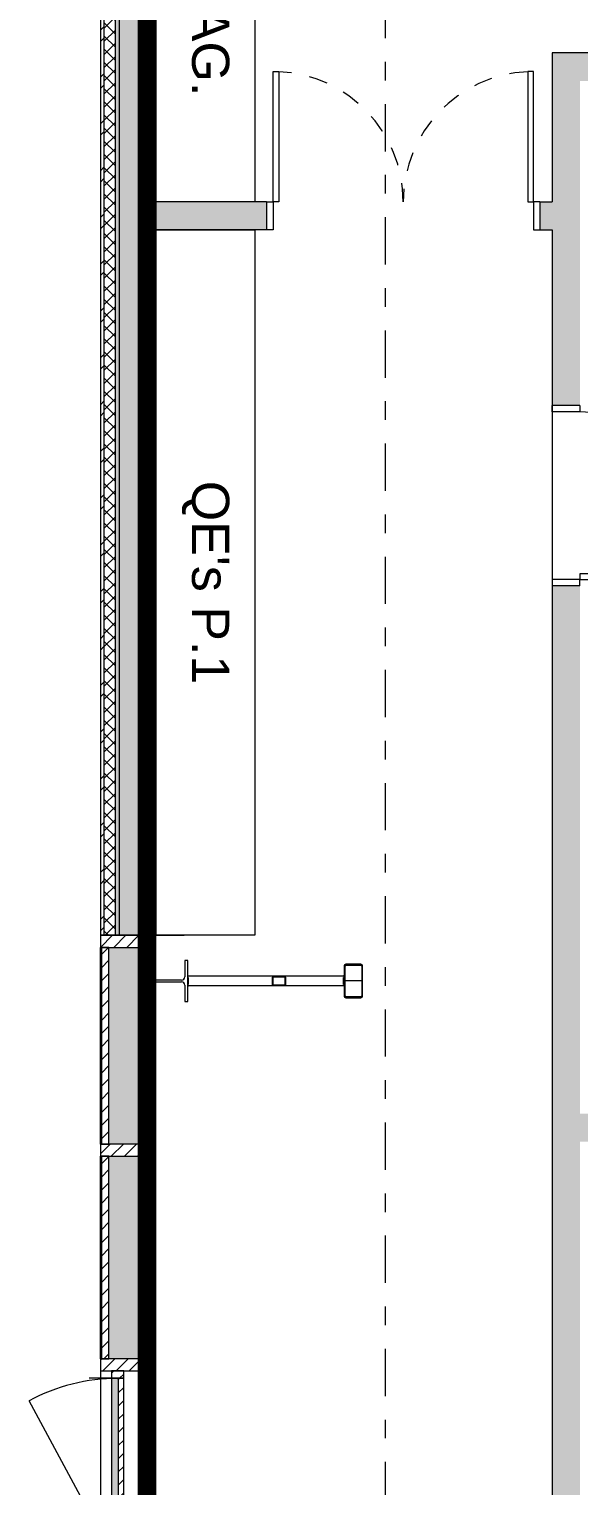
# Model space of a CAD drawing. Header units: metres. Extents: x 83 to 133, y -243 to -94.
# Drawn here: x 85.32 to 88.28, y -110.2 to -102.37 of the extents above; entities that cross this region are included whole.
import ezdxf

# ---------------------------------------------------------------- set-up
doc = ezdxf.new("R2010")
doc.units = ezdxf.units.M
for name, pattern in [('DASHDOT', [25.4, 12.7, -6.35, 0, -6.35]), ('HIDDEN', [2.325005, 1.550003, -0.775002]), ('HIDDEN2', [4.7625, 3.175, -1.5875])]:
    doc.linetypes.add(name, pattern=pattern)
doc.layers.get('0').update_dxf_attribs({"lineweight": 5})
for name, color, linetype, lineweight in [('ARQ_Carpintarias', 6, 'Continuous', 5), ('ARQ_Legendas Auto', 41, 'Continuous', 5), ('ARQ_Pladur', 1, 'Continuous', 5), ('ARQ_Tramas Pladur', 253, 'Continuous', 5), ('ARQ_Vista', 8, 'Continuous', 5), ('BASE', 7, 'Continuous', 5), ('FOLHA', 15, 'Continuous', 5), ('MP_GENERICO', 7, 'Continuous', 5), ('PLADUR', 1, 'Continuous', 5), ('VISTA', 8, 'Continuous', 5)]:
    doc.layers.add(name, color=color, linetype=linetype, lineweight=lineweight)
doc.styles.get("Standard").update_dxf_attribs({"font": 'arial.ttf'})
pattern_1 = [(135, (-110.127, -85.828), (-0.035355339, -0.035355339), [])]

# ---------------------------------------------------------------- blocks, each defined once
blk = doc.blocks.new('Family - Hospital da Trofa - Fachada v3-1200319-200-HOSPITAL - PLANTA PISO 1')
at = {"layer": 'MP_GENERICO'}
blk.add_line((0.1892, 0.11), (0.185, 0.1142), dxfattribs=at)
blk = doc.blocks.new('Family - Weld-1200320-200-HOSPITAL - PLANTA PISO 1')
blk.add_blockref('Family - Hospital da Trofa - Fachada v3-1200319-200-HOSPITAL - PLANTA PISO 1', (0, 0))
blk = doc.blocks.new('Family - ST_MetTrelica-1200352-200-HOSPITAL - PLANTA PISO 1')
at = {"layer": 'MP_GENERICO'}
for p, q in [((0.135, 0.5726), (0.135, 0.11)), ((0.185, 0.11), (0.185, 0.5726))]:
    blk.add_line(p, q, dxfattribs=at)
blk = doc.blocks.new('Family - Hospital da Trofa - Fachada v3-1200353-200-HOSPITAL - PLANTA PISO 1')
at = {"layer": 'MP_GENERICO'}
for p, q in [((0.019, 0), (0.019, -0.0024)), ((-0.019, 0), (-0.019, -0.0024)), ((-0.019, -0.0024), (0.019, -0.0024))]:
    blk.add_line(p, q, dxfattribs=at)
blk = doc.blocks.new('Family - Weld-1200378-200-HOSPITAL - PLANTA PISO 1')
blk.add_blockref('Family - Hospital da Trofa - Fachada v3-1200353-200-HOSPITAL - PLANTA PISO 1', (0, 0))
blk = doc.blocks.new('Family - ST_MetTrelica-1200390-200-HOSPITAL - PLANTA PISO 1')
at = {"layer": 'MP_GENERICO'}
for p, q in [((-0.094, 0.11), (-0.11, 0.11)), ((-0.11, 0.11), (-0.11, -0.11)), ((-0.094, 0.02275), (-0.094, 0.11)), ((0.11, 0.11), (0.094, 0.11)), ((0.094, 0.11), (0.094, 0.02275)), ((0.11, -0.11), (0.11, 0.11)), ((0.076, 0.00475), (-0.076, 0.00475)), ((-0.094, -0.11), (-0.094, -0.02275)), ((-0.076, -0.00475), (0.076, -0.00475)), ((0.094, -0.02275), (0.094, -0.11)), ((-0.11, -0.11), (-0.094, -0.11)), ((0.094, -0.11), (0.11, -0.11))]:
    blk.add_line(p, q, dxfattribs=at)
for centre, start, end in [((-0.076, 0.02275), 180, 270), ((0.076, 0.02275), 270, 0), ((-0.076, -0.02275), 90, 180), ((0.076, -0.02275), 0, 90)]:
    blk.add_arc(centre, 0.018, start, end, dxfattribs=at)
blk = doc.blocks.new('Family - ST_MetTrelica-1200391-200-HOSPITAL - PLANTA PISO 1')
at = {"layer": 'MP_GENERICO'}
for p, q in [((0.135, 0.95), (0.135, 0.6278)), ((0.185, 0.6278), (0.185, 0.95)), ((0.135, 0.6278), (0.135, 0.5726)), ((0.138, 0.5726), (0.138, 0.6278)), ((0.179, 0.6365), (0.141, 0.6365)), ((0.141, 0.6322), (0.179, 0.6322)), ((0.182, 0.6278), (0.182, 0.5726)), ((0.185, 0.5726), (0.185, 0.6278)), ((0.179, 0.5683), (0.141, 0.5683)), ((0.141, 0.5639), (0.179, 0.5639))]:
    blk.add_line(p, q, dxfattribs=at)
at = {"layer": 'MP_GENERICO', "flags": 128}
for points in [[(0.141, 0.6365), (0.1398, 0.6363), (0.1387, 0.6358), (0.1377, 0.635), (0.1368, 0.634), (0.136, 0.6326), (0.1355, 0.6311), (0.1351, 0.6295), (0.135, 0.6278)], [(0.138, 0.6278), (0.1381, 0.6286), (0.1382, 0.6295), (0.1385, 0.6302), (0.1389, 0.6309), (0.1393, 0.6314), (0.1399, 0.6318), (0.1404, 0.6321), (0.141, 0.6322)], [(0.185, 0.6278), (0.1849, 0.6295), (0.1845, 0.6311), (0.184, 0.6326), (0.1832, 0.634), (0.1823, 0.635), (0.1813, 0.6358), (0.1802, 0.6363), (0.179, 0.6365)], [(0.179, 0.6322), (0.1796, 0.6321), (0.1801, 0.6318), (0.1807, 0.6314), (0.1811, 0.6309), (0.1815, 0.6302), (0.1818, 0.6295), (0.1819, 0.6286), (0.182, 0.6278)], [(0.135, 0.5726), (0.1351, 0.5709), (0.1355, 0.5693), (0.136, 0.5678), (0.1368, 0.5665), (0.1377, 0.5654), (0.1387, 0.5646), (0.1398, 0.5641), (0.141, 0.5639)], [(0.141, 0.5683), (0.1404, 0.5683), (0.1399, 0.5686), (0.1393, 0.569), (0.1389, 0.5695), (0.1385, 0.5702), (0.1382, 0.5709), (0.1381, 0.5718), (0.138, 0.5726)], [(0.182, 0.5726), (0.1819, 0.5718), (0.1818, 0.5709), (0.1815, 0.5702), (0.1811, 0.5695), (0.1807, 0.569), (0.1801, 0.5686), (0.1796, 0.5683), (0.179, 0.5683)], [(0.179, 0.5639), (0.1802, 0.5641), (0.1813, 0.5646), (0.1823, 0.5654), (0.1832, 0.5665), (0.184, 0.5678), (0.1845, 0.5693), (0.1849, 0.5709), (0.185, 0.5726)]]:
    blk.add_lwpolyline(points, dxfattribs=at)
blk = doc.blocks.new('Family - Hospital da Trofa - Fachada v3-1200396-200-HOSPITAL - PLANTA PISO 1')
at = {"layer": 'MP_GENERICO'}
blk.add_line((0.1308, 0.95), (0.135, 0.9458), dxfattribs=at)
blk = doc.blocks.new('Family - Weld-1200397-200-HOSPITAL - PLANTA PISO 1')
blk.add_blockref('Family - Hospital da Trofa - Fachada v3-1200396-200-HOSPITAL - PLANTA PISO 1', (0, 0))
blk = doc.blocks.new('Family - ST_MetTrelica-1200452-200-HOSPITAL - PLANTA PISO 1')
at = {"layer": 'MP_GENERICO'}
for p, q in [((0.07, 1.04), (0.07, 0.96)), ((0.075, 0.96), (0.075, 1.04)), ((0.24, 1.05), (0.08, 1.05)), ((0.08, 1.045), (0.24, 1.045)), ((0.245, 1.04), (0.245, 0.96)), ((0.25, 0.96), (0.25, 1.04)), ((0.24, 0.955), (0.08, 0.955)), ((0.08, 0.95), (0.24, 0.95))]:
    blk.add_line(p, q, dxfattribs=at)
for centre, radius, start, end in [((0.08, 1.04), 0.01, 90, 180), ((0.08, 1.04), 0.005, 90, 180), ((0.24, 1.04), 0.01, 0, 90), ((0.24, 1.04), 0.005, 0, 90), ((0.08, 0.96), 0.01, 180, 270), ((0.08, 0.96), 0.005, 180, 270), ((0.24, 0.96), 0.005, 270, 0), ((0.24, 0.96), 0.01, 270, 360)]:
    blk.add_arc(centre, radius, start, end, dxfattribs=at)
blk = doc.blocks.new('Family - Hospital da Trofa - Fachada v3-1200453-200-HOSPITAL - PLANTA PISO 1')
at = {"layer": 'MP_GENERICO'}
for p, q in [((0.019, 0), (0.019, -0.0024)), ((-0.019, 0), (-0.019, -0.0024)), ((-0.019, -0.0024), (0.019, -0.0024))]:
    blk.add_line(p, q, dxfattribs=at)
blk = doc.blocks.new('Family - Weld-1200454-200-HOSPITAL - PLANTA PISO 1')
blk.add_blockref('Family - Hospital da Trofa - Fachada v3-1200453-200-HOSPITAL - PLANTA PISO 1', (0, 0))
blk = doc.blocks.new('Family - ST_MetTrelica-1200488-200-HOSPITAL - PLANTA PISO 1')
for name in ['Family - ST_MetTrelica-1200452-200-HOSPITAL - PLANTA PISO 1', 'Family - Weld-1200397-200-HOSPITAL - PLANTA PISO 1', 'Family - ST_MetTrelica-1200391-200-HOSPITAL - PLANTA PISO 1', 'Family - ST_MetTrelica-1200352-200-HOSPITAL - PLANTA PISO 1', 'Family - Weld-1200320-200-HOSPITAL - PLANTA PISO 1']:
    blk.add_blockref(name, (0, 0))
at = {"extrusion": (0, 0, -1)}
blk.add_blockref('Family - Weld-1200378-200-HOSPITAL - PLANTA PISO 1', (-0.16, 0.95), dxfattribs=at)
at = {"rotation": 270}
blk.add_blockref('Family - ST_MetTrelica-1200390-200-HOSPITAL - PLANTA PISO 1', (0.16, 0), dxfattribs=at)
at = {"extrusion": (0, 0, -1), "rotation": 180}
blk.add_blockref('Family - Weld-1200454-200-HOSPITAL - PLANTA PISO 1', (-0.16, 0.11), dxfattribs=at)
blk = doc.blocks.new('Family - Hospital da Trofa - Fachada v3-1200560-200-HOSPITAL - PLANTA PISO 1')
at = {"layer": 'MP_GENERICO'}
blk.add_line((86.1731, -107.5167), (86.1774, -107.5124), dxfattribs=at)
blk = doc.blocks.new('Family - Weld-1200561-200-HOSPITAL - PLANTA PISO 1')
blk.add_blockref('Family - Hospital da Trofa - Fachada v3-1200560-200-HOSPITAL - PLANTA PISO 1', (0, 0))
blk = doc.blocks.new('Direct Shape - ST_MetTrelica-1200617-200-HOSPITAL - PLANTA PISO 1')
at = {"layer": 'MP_GENERICO'}
for p, q in [((86.6358, -107.4624), (86.1731, -107.4624)), ((86.1731, -107.5124), (86.6358, -107.5124))]:
    blk.add_line(p, q, dxfattribs=at)
blk = doc.blocks.new('Family - Hospital da Trofa - Fachada v3-1200619-200-HOSPITAL - PLANTA PISO 1')
at = {"layer": 'MP_GENERICO'}
for p, q in [((0.019, 0), (0.019, -0.0024)), ((-0.019, 0), (-0.019, -0.0024)), ((-0.019, -0.0024), (0.019, -0.0024))]:
    blk.add_line(p, q, dxfattribs=at)
blk = doc.blocks.new('Family - Weld-1200664-200-HOSPITAL - PLANTA PISO 1')
blk.add_blockref('Family - Hospital da Trofa - Fachada v3-1200619-200-HOSPITAL - PLANTA PISO 1', (0, 0))
blk = doc.blocks.new('Direct Shape - ST_MetTrelica-1200688-200-HOSPITAL - PLANTA PISO 1')
at = {"layer": 'MP_GENERICO'}
for p, q in [((-0.094, 0.11), (-0.11, 0.11)), ((-0.11, 0.11), (-0.11, -0.11)), ((-0.094, 0.02275), (-0.094, 0.11)), ((0.11, 0.11), (0.094, 0.11)), ((0.094, 0.11), (0.094, 0.02275)), ((0.11, -0.11), (0.11, 0.11)), ((0.076, 0.00475), (-0.076, 0.00475)), ((-0.094, -0.11), (-0.094, -0.02275)), ((-0.076, -0.00475), (0.076, -0.00475)), ((0.094, -0.02275), (0.094, -0.11)), ((-0.11, -0.11), (-0.094, -0.11)), ((0.094, -0.11), (0.11, -0.11))]:
    blk.add_line(p, q, dxfattribs=at)
for centre, start, end in [((-0.076, 0.02275), 180, 270), ((0.076, 0.02275), 270, 0), ((-0.076, -0.02275), 90, 180), ((0.076, -0.02275), 0, 90)]:
    blk.add_arc(centre, 0.018, start, end, dxfattribs=at)
blk = doc.blocks.new('Direct Shape - ST_MetTrelica-1200690-200-HOSPITAL - PLANTA PISO 1')
at = {"layer": 'MP_GENERICO'}
for p, q in [((86.6909, -107.4624), (86.6358, -107.4624)), ((86.6358, -107.4654), (86.6909, -107.4654)), ((87.0131, -107.4624), (86.6909, -107.4624)), ((86.627, -107.4684), (86.627, -107.5064)), ((86.6314, -107.5064), (86.6314, -107.4684)), ((86.6909, -107.5094), (86.6358, -107.5094)), ((86.6358, -107.5124), (86.6909, -107.5124)), ((86.6909, -107.5124), (87.0131, -107.5124)), ((86.6953, -107.4684), (86.6953, -107.5064)), ((86.6997, -107.5064), (86.6997, -107.4684))]:
    blk.add_line(p, q, dxfattribs=at)
at = {"layer": 'MP_GENERICO', "flags": 128}
for points in [[(86.6358, -107.4624), (86.6341, -107.4626), (86.6324, -107.4629), (86.6309, -107.4635), (86.6296, -107.4642), (86.6285, -107.4651), (86.6277, -107.4661), (86.6272, -107.4673), (86.627, -107.4684)], [(86.6314, -107.4684), (86.6315, -107.4679), (86.6317, -107.4673), (86.6321, -107.4668), (86.6327, -107.4663), (86.6333, -107.4659), (86.6341, -107.4657), (86.6349, -107.4655), (86.6358, -107.4654)], [(86.6997, -107.4684), (86.6995, -107.4673), (86.699, -107.4661), (86.6982, -107.4651), (86.6971, -107.4642), (86.6958, -107.4635), (86.6943, -107.4629), (86.6926, -107.4626), (86.6909, -107.4624)], [(86.6909, -107.4654), (86.6918, -107.4655), (86.6926, -107.4657), (86.6934, -107.4659), (86.694, -107.4663), (86.6946, -107.4668), (86.695, -107.4673), (86.6952, -107.4679), (86.6953, -107.4684)], [(86.627, -107.5064), (86.6272, -107.5076), (86.6277, -107.5087), (86.6285, -107.5098), (86.6296, -107.5107), (86.6309, -107.5114), (86.6324, -107.512), (86.6341, -107.5123), (86.6358, -107.5124)], [(86.6358, -107.5094), (86.6349, -107.5094), (86.6341, -107.5092), (86.6333, -107.5089), (86.6327, -107.5086), (86.6321, -107.5081), (86.6317, -107.5076), (86.6315, -107.507), (86.6314, -107.5064)], [(86.6953, -107.5064), (86.6952, -107.507), (86.695, -107.5076), (86.6946, -107.5081), (86.694, -107.5086), (86.6934, -107.5089), (86.6926, -107.5092), (86.6918, -107.5094), (86.6909, -107.5094)], [(86.6909, -107.5124), (86.6926, -107.5123), (86.6943, -107.512), (86.6958, -107.5114), (86.6971, -107.5107), (86.6982, -107.5098), (86.699, -107.5087), (86.6995, -107.5076), (86.6997, -107.5064)]]:
    blk.add_lwpolyline(points, dxfattribs=at)
blk = doc.blocks.new('Family - Hospital da Trofa - Fachada v3-1200699-200-HOSPITAL - PLANTA PISO 1')
at = {"layer": 'MP_GENERICO'}
blk.add_line((87.0131, -107.4582), (87.0089, -107.4624), dxfattribs=at)
blk = doc.blocks.new('Family - Weld-1200700-200-HOSPITAL - PLANTA PISO 1')
blk.add_blockref('Family - Hospital da Trofa - Fachada v3-1200699-200-HOSPITAL - PLANTA PISO 1', (0, 0))
blk = doc.blocks.new('Direct Shape - ST_MetTrelica-1200808-200-HOSPITAL - PLANTA PISO 1')
at = {"layer": 'MP_GENERICO'}
for p, q in [((87.0131, -107.4074), (87.0131, -107.5674)), ((87.0181, -107.5674), (87.0181, -107.4074)), ((87.1031, -107.3974), (87.0231, -107.3974)), ((87.0231, -107.4024), (87.1031, -107.4024)), ((87.1081, -107.4074), (87.1081, -107.5674)), ((87.1131, -107.5674), (87.1131, -107.4074)), ((87.1031, -107.5724), (87.0231, -107.5724)), ((87.0231, -107.5774), (87.1031, -107.5774))]:
    blk.add_line(p, q, dxfattribs=at)
for centre, radius, start, end in [((87.0231, -107.4074), 0.01, 90, 180), ((87.0231, -107.4074), 0.005, 90, 180), ((87.1031, -107.4074), 0.01, 0, 90), ((87.1031, -107.4074), 0.005, 0, 90), ((87.0231, -107.5674), 0.01, 180, 270), ((87.0231, -107.5674), 0.005, 180, 270), ((87.1031, -107.5674), 0.005, 270, 0), ((87.1031, -107.5674), 0.01, 270, 0)]:
    blk.add_arc(centre, radius, start, end, dxfattribs=at)
blk = doc.blocks.new('Family - Hospital da Trofa - Fachada v3-1200810-200-HOSPITAL - PLANTA PISO 1')
at = {"layer": 'MP_GENERICO'}
for p, q in [((0.019, 0), (0.019, -0.0024)), ((-0.019, 0), (-0.019, -0.0024)), ((-0.019, -0.0024), (0.019, -0.0024))]:
    blk.add_line(p, q, dxfattribs=at)
blk = doc.blocks.new('Family - Weld-1200811-200-HOSPITAL - PLANTA PISO 1')
blk.add_blockref('Family - Hospital da Trofa - Fachada v3-1200810-200-HOSPITAL - PLANTA PISO 1', (0, 0))
blk = doc.blocks.new('Hospital da Trofa - Fachada v3_ifc-1-200-HOSPITAL - PLANTA PISO 1')
at = {"layer": 'MP_GENERICO', "lineweight": 5}
for name, p, rotation in [('Family - ST_MetTrelica-1200488-200-HOSPITAL - PLANTA PISO 1', (86.0631, -107.3274), 269.9999999999984), ('Direct Shape - ST_MetTrelica-1200688-200-HOSPITAL - PLANTA PISO 1', (86.0631, -107.4874), 180)]:
    blk.add_blockref(name, p, dxfattribs=dict(at, rotation=rotation))
for name in ['Direct Shape - ST_MetTrelica-1200617-200-HOSPITAL - PLANTA PISO 1', 'Direct Shape - ST_MetTrelica-1200690-200-HOSPITAL - PLANTA PISO 1', 'Family - Weld-1200700-200-HOSPITAL - PLANTA PISO 1', 'Direct Shape - ST_MetTrelica-1200808-200-HOSPITAL - PLANTA PISO 1', 'Family - Weld-1200561-200-HOSPITAL - PLANTA PISO 1']:
    blk.add_blockref(name, (0, 0), dxfattribs=at)
at = {"layer": 'MP_GENERICO', "lineweight": 5, "extrusion": (0, 0, -1)}
for name, p, rotation in [('Family - Weld-1200811-200-HOSPITAL - PLANTA PISO 1', (-86.1731, -107.4874), 270.0000000000016), ('Family - Weld-1200664-200-HOSPITAL - PLANTA PISO 1', (-87.0131, -107.4874), 90.0000000000016)]:
    blk.add_blockref(name, p, dxfattribs=dict(at, rotation=rotation))
blk = doc.blocks.new('Painel do sistema - Envidraçado 40mm FOYER-2294047-200-HOSPITAL - PLANTA PISO 1')
at = {"layer": 'MP_GENERICO', "true_color": 0x808080}
h = blk.add_hatch(dxfattribs=at)
h.set_pattern_fill('FP_11', color=8, style=0, pattern_type=2)
h.set_pattern_definition([(135, (-107.835, -85.828), (-0.035355339, -0.035355339), [])])
h.paths.add_polyline_path([(0.5282, -0.08), (-0.5282, -0.08), (-0.5282, -0.12), (0.5282, -0.12)])
at = {"layer": 'MP_GENERICO'}
for p, q in [((0.5282, -0.08), (-0.5282, -0.08)), ((-0.5282, -0.08), (-0.5282, -0.12)), ((-0.5282, -0.12), (0.5282, -0.12)), ((0.5282, -0.12), (0.5282, -0.08))]:
    blk.add_line(p, q, dxfattribs=at)
blk = doc.blocks.new('Painel do sistema - Envidraçado 40mm FOYER-2294048-200-HOSPITAL - PLANTA PISO 1')
at = {"layer": 'MP_GENERICO', "true_color": 0x808080}
h = blk.add_hatch(dxfattribs=at)
h.set_pattern_fill('FP_12', color=8, style=0, pattern_type=2)
h.set_pattern_definition([(135, (-108.973, -85.828), (-0.035355339, -0.035355339), [])])
h.paths.add_polyline_path([(0.5445, -0.08), (-0.5445, -0.08), (-0.5445, -0.12), (0.5445, -0.12)])
at = {"layer": 'MP_GENERICO'}
for p, q in [((0.5445, -0.08), (-0.5445, -0.08)), ((-0.5445, -0.08), (-0.5445, -0.12)), ((-0.5445, -0.12), (0.5445, -0.12)), ((0.5445, -0.12), (0.5445, -0.08))]:
    blk.add_line(p, q, dxfattribs=at)
blk = doc.blocks.new('Oscilo-Batente - N15000-2275764-200-HOSPITAL - PLANTA PISO 1')
at = {"layer": 'MP_GENERICO'}
h = blk.add_hatch(dxfattribs=at)
h.set_pattern_fill('FP_13', color=256, style=0, pattern_type=2)
h.set_pattern_definition(pattern_1)
h.paths.add_polyline_path([(0.5445, 0), (0.5045, 0), (0.5045, -0.065), (0.5445, -0.065)])
h.paths.add_polyline_path([(-0.5045, 0), (-0.5445, 0), (-0.5445, -0.065), (-0.5045, -0.065)])
at = {"layer": 'MP_GENERICO', "true_color": 0x808080}
h = blk.add_hatch(dxfattribs=at)
h.set_pattern_fill('FP_13', color=8, style=0, pattern_type=2)
h.set_pattern_definition(pattern_1)
h.paths.add_polyline_path([(0.5045, 0), (-0.5045, 0), (-0.5045, -0.03), (0.5045, -0.03)])
at = {"layer": 'MP_GENERICO', "true_color": 0xa5a5a5}
blk.add_hatch(color=253, dxfattribs=at).paths.add_polyline_path([(0.5045, -0.03), (-0.5045, -0.03), (-0.5045, -0.065), (0.5045, -0.065)])
at = {"layer": 'MP_GENERICO'}
for p, q in [((-0.5045, 0), (-0.5445, 0)), ((-0.5445, 0), (-0.5445, -0.065)), ((0.5445, 0), (-0.5445, 0)), ((-0.5445, 0), (-0.5445, -0.065)), ((0.5045, 0), (-0.5045, 0)), ((-0.5045, 0), (-0.5045, -0.03)), ((-0.5045, -0.065), (-0.5045, 0)), ((0.5045, -0.03), (0.5045, 0)), ((0.5045, 0), (0.5045, -0.065)), ((0.5445, 0), (0.5045, 0)), ((0.5445, -0.065), (0.5445, 0)), ((0.5445, -0.065), (0.5445, 0)), ((-0.5445, -0.065), (-0.5045, -0.065)), ((-0.5445, -0.065), (0.5445, -0.065)), ((-0.5045, -0.03), (0.5045, -0.03)), ((-0.5045, -0.03), (-0.5045, -0.186)), ((-0.5045, -0.065), (0.5045, -0.065)), ((0.5045, -0.03), (-0.3836, -0.5088)), ((0.5045, -0.065), (0.5445, -0.065))]:
    blk.add_line(p, q, dxfattribs=at)
blk.add_arc((0.5045, -0.03), 1.009, 180, 208.33079, dxfattribs=at)
blk = doc.blocks.new('Rectangular Mullion - 250x65-2269608-200-HOSPITAL - PLANTA PISO 1')
at = {"layer": 'MP_GENERICO'}
h = blk.add_hatch(dxfattribs=at)
h.set_pattern_fill('FP_20', color=256, style=0, pattern_type=2)
h.set_pattern_definition([(225, (-108.396, 85.828), (0.035355339, -0.035355339), [])])
h.paths.add_polyline_path([(0.0325, 0.125), (0.0325, -0.125), (-0.0325, -0.125), (-0.0325, 0.125)])
for p, q in [((-0.0325, 0.125), (0.0325, 0.125)), ((-0.0325, -0.125), (-0.0325, 0.125)), ((0.0325, 0.125), (0.0325, -0.125)), ((0.0325, -0.125), (-0.0325, -0.125))]:
    blk.add_line(p, q, dxfattribs=at)
blk = doc.blocks.new('Rectangular Mullion - 250x65-V10-200-HOSPITAL - PLANTA PISO 1')
at = {"layer": 'MP_GENERICO'}
h = blk.add_hatch(dxfattribs=at)
h.set_pattern_fill('FP_21', color=256, style=0, pattern_type=2)
h.set_pattern_definition([(225, (-109.55, 85.828), (0.035355339, -0.035355339), [])])
h.paths.add_polyline_path([(0.0325, 0.125), (0.0325, -0.125), (-0.0325, -0.125), (-0.0325, 0.125)])
for p, q in [((-0.0325, 0.125), (0.0325, 0.125)), ((-0.0325, -0.125), (-0.0325, 0.125)), ((0.0325, 0.125), (0.0325, -0.125)), ((0.0325, -0.125), (-0.0325, -0.125))]:
    blk.add_line(p, q, dxfattribs=at)
blk = doc.blocks.new('Rectangular Mullion - 250x65-2269622-200-HOSPITAL - PLANTA PISO 1')
at = {"layer": 'MP_GENERICO'}
h = blk.add_hatch(dxfattribs=at)
h.set_pattern_fill('FP_74', color=256, style=0, pattern_type=2)
h.set_pattern_definition([(315, (107.242, 85.828), (0.035355339, 0.035355339), [])])
h.paths.add_polyline_path([(-0.065, -0.125), (0, -0.125), (0, 0.125), (-0.065, 0.125), (-0.065, -0.0973)])
for p, q in [((0, 0.125), (-0.065, 0.125)), ((-0.065, 0.125), (-0.065, -0.125)), ((0, -0.125), (0, 0.125)), ((-0.065, -0.125), (0, -0.125))]:
    blk.add_line(p, q, dxfattribs=at)
blk = doc.blocks.new('Rectangular Mullion - 250x65-2265902-200-HOSPITAL - PLANTA PISO 1')
at = {"layer": 'MP_GENERICO', "true_color": 0xa5a5a5}
h = blk.add_hatch(color=253, dxfattribs=at)
h.paths.add_polyline_path([(85.7081, -108.3634), (85.7081, -107.3069), (85.7031, -107.3069), (85.7031, -108.3634)])
h.paths.add_polyline_path([(85.7481, -108.3634), (85.9531, -108.3634), (85.9531, -107.3069), (85.7481, -107.3069), (85.7481, -107.3458)])
at = {"layer": 'MP_GENERICO'}
for p, q in [((85.7031, -108.3634), (85.7031, -107.3069)), ((85.9531, -107.3774), (85.9531, -107.3069)), ((85.9531, -108.3634), (85.9531, -107.5974))]:
    blk.add_line(p, q, dxfattribs=at)
blk = doc.blocks.new('Rectangular Mullion - 250x65-2265903-200-HOSPITAL - PLANTA PISO 1')
at = {"layer": 'MP_GENERICO', "true_color": 0xa5a5a5}
h = blk.add_hatch(color=253, dxfattribs=at)
h.paths.add_polyline_path([(85.9255, -109.5174), (85.9531, -109.5174), (85.9531, -108.4284), (85.7481, -108.4284), (85.7481, -109.5174)])
h.paths.add_polyline_path([(85.7081, -109.5174), (85.7081, -108.4284), (85.7031, -108.4284), (85.7031, -109.5174)])
at = {"layer": 'MP_GENERICO'}
for p, q in [((85.7031, -109.5174), (85.7031, -108.4284)), ((85.9531, -109.5174), (85.9531, -108.4284))]:
    blk.add_line(p, q, dxfattribs=at)
blk = doc.blocks.new('TS ST_BASE')
at = {"true_color": 0x646464}
h = blk.add_hatch(dxfattribs=at)
h.set_pattern_fill('FP_9', color=251, style=0, pattern_type=2)
h.set_pattern_definition([(45, (0, 0), (-0.12572359, 0.12572359), []), (45, (0, 0.1905), (-0.12572359, 0.12572359), [])])
h.paths.add_polyline_path([(85.7231, -107.2419), (85.7231, -100.0211), (85.7031, -100.0211), (85.7031, -107.2419)])
at = {"true_color": 0x808080}
h = blk.add_hatch(dxfattribs=at)
h.set_pattern_fill('FP_10', color=8, style=0, pattern_type=2)
h.set_pattern_definition([(45, (0, 0), (-0.035355339, 0.035355339), []), (135, (0, 0), (-0.035355339, -0.035355339), [])])
h.paths.add_polyline_path([(85.7231, -107.2419), (85.7831, -107.2419), (85.7831, -100.0811), (85.7231, -100.0811), (85.7231, -100.1579)])
h = blk.add_hatch(dxfattribs=at)
h.set_pattern_fill('FP_8', color=8, style=0, pattern_type=2)
h.set_pattern_definition([(0, (0, 0), (0.1016, 0.0254), [0.00838, -0.06782, 0.00838, -0.06782, -0.4064]), (0, (0, 0), (0.1016, 0.0254), [-0.1524, 0.00838, -0.14402, 0.00838, -0.06782, -0.1778]), (0, (0, 0), (0.1016, 0.0254), [-0.381, 0.00838, -0.04242, 0.00838, -0.11862]), (120, (0.0381, 0.0127), (-0.0727970453, 0.075288181), [0.00838, -0.06782, 0.00838, -0.06782, -0.4064]), (120, (0.0381, 0.0127), (-0.0727970453, 0.075288181), [-0.1524, 0.00838, -0.14402, 0.00838, -0.06782, -0.1778]), (120, (0.0381, 0.0127), (-0.0727970453, 0.075288181), [-0.381, 0.00838, -0.04242, 0.00838, -0.11862]), (240, (0.0508, 0.0635), (-0.0288029547, -0.100688181), [0.00838, -0.06782, 0.00838, -0.06782, -0.4064]), (240, (0.0508, 0.0635), (-0.0288029547, -0.100688181), [-0.1524, 0.00838, -0.14402, 0.00838, -0.06782, -0.1778]), (240, (0.0508, 0.0635), (-0.0288029547, -0.100688181), [-0.381, 0.00838, -0.04242, 0.00838, -0.11862])])
h.paths.add_polyline_path([(85.7831, -107.2419), (85.8031, -107.2419), (85.8031, -100.1011), (85.7831, -100.1011), (85.7831, -100.1579)])
at = {"true_color": 0x323232}
blk.add_hatch(color=250, dxfattribs=at).paths.add_polyline_path([(85.8031, -107.2419), (86.0031, -107.2419), (86.0031, -100.5511), (85.8031, -100.5511)])
for p, q in [((85.7031, -100.0011), (85.7031, -107.2419)), ((85.7231, -107.2419), (85.7231, -100.0211)), ((85.7831, -107.2419), (85.7831, -100.0811)), ((85.8031, -100.1011), (85.8031, -107.2419)), ((86.0031, -107.2419), (86.0031, -100.5511)), ((85.7031, -107.2419), (86.0031, -107.2419)), ((85.7031, -109.5824), (85.7031, -110.6713))]:
    blk.add_line(p, q)
at = {"color": 253, "true_color": 0xaaaaaa}
blk.add_line((87.1131, -107.4874), (87.0108, -107.4874), dxfattribs=at)
for name, p, rotation in [('Rectangular Mullion - 250x65-2269622-200-HOSPITAL - PLANTA PISO 1', (85.8281, -107.2419), 89.99999999999991), ('Painel do sistema - Envidraçado 40mm FOYER-2294047-200-HOSPITAL - PLANTA PISO 1', (85.8281, -107.8352), 269.9999999999999), ('Painel do sistema - Envidraçado 40mm FOYER-2294048-200-HOSPITAL - PLANTA PISO 1', (85.8281, -108.9729), 269.9999999999999), ('Oscilo-Batente - N15000-2275764-200-HOSPITAL - PLANTA PISO 1', (85.8281, -110.1269), 269.9999999999999)]:
    blk.add_blockref(name, p, dxfattribs=dict(rotation=rotation))
for name in ['Rectangular Mullion - 250x65-2265902-200-HOSPITAL - PLANTA PISO 1', 'Rectangular Mullion - 250x65-2265903-200-HOSPITAL - PLANTA PISO 1']:
    blk.add_blockref(name, (0, 0))
at = {"lineweight": 5}
blk.add_blockref('Hospital da Trofa - Fachada v3_ifc-1-200-HOSPITAL - PLANTA PISO 1', (0, 0), dxfattribs=at)
at = {"extrusion": (0, 0, -1), "rotation": 270.0000000000001}
for name, p in [('Rectangular Mullion - 250x65-2269608-200-HOSPITAL - PLANTA PISO 1', (-85.8281, -108.3959)), ('Rectangular Mullion - 250x65-V10-200-HOSPITAL - PLANTA PISO 1', (-85.8281, -109.5499))]:
    blk.add_blockref(name, p, dxfattribs=at)
blk = doc.blocks.new('Arq Porta 90-flat98')
at = {"color": 0}
for points in [[(0, -0.15), (-0.9, -0.15), (-0.9, -0.18), (0, -0.18), (0, -0.15)], [(0, -0.15), (0.15, -0.15), (0.15, -0.115)], [(0, -0.115), (0, -0.15)], [(0, -1.05), (0.15, -1.05), (0.15, -1.085)], [(0, -1.085), (0, -1.05)]]:
    blk.add_lwpolyline(points, dxfattribs=at)
at = {"layer": 'ARQ_Pladur', "linetype": 'Continuous'}
for p, q in [((0, -0.115), (0.15, -0.115)), ((0, -1.085), (0.15, -1.085))]:
    blk.add_line(p, q, dxfattribs=at)
at = {"layer": 'ARQ_Vista', "linetype": 'HIDDEN', "ltscale": 0.1}
blk.add_arc((0.0004, -0.1491), 0.9009, 181.96589, 269.97616, dxfattribs=at)
blk = doc.blocks.new('Porta1400')
at = {"color": 0}
for points in [[(-0.7, 0.15), (-0.7, 0.85), (-0.67, 0.85), (-0.67, 0.15), (-0.7, 0.15)], [(0.7, 0.15), (0.7, 0.85), (0.67, 0.85), (0.67, 0.15), (0.7, 0.15)], [(-0.7, 0.15), (-0.7, 0), (-0.735, 0)], [(-0.735, 0.15), (-0.7, 0.15)], [(0.7, 0.15), (0.7, 0), (0.735, 0)], [(0.735, 0.15), (0.7, 0.15)]]:
    blk.add_lwpolyline(points, dxfattribs=at)
at = {"layer": 'ARQ_Pladur', "linetype": 'Continuous'}
for p, q in [((-0.735, 0.15), (-0.735, 0)), ((0.735, 0.15), (0.735, 0))]:
    blk.add_line(p, q, dxfattribs=at)
at = {"layer": 'VISTA', "linetype": 'HIDDEN2', "ltscale": 0.03}
for centre, start, end in [((-0.7, 0.15), 0, 87.54371), ((0.7, 0.15), 92.45629, 180)]:
    blk.add_arc(centre, 0.7, start, end, dxfattribs=at)

msp = doc.modelspace()

# ---------------------------------------------------------------- hatches: boundary and pattern name
at = {"layer": 'ARQ_Tramas Pladur'}
h = msp.add_hatch(color=256, dxfattribs=at)
h.dxf.hatch_style = 1
h.paths.add_polyline_path([(97.7314, -121.4822), (97.7314, -121.1189), (97.7314, -121.2746)])
h.paths.add_polyline_path([(90.4314, -113.515), (90.4314, -112.5011), (90.2814, -112.5011), (90.2814, -113.515)], flags=17)
h.paths.add_polyline_path([(90.4314, -114.585), (90.4314, -114.485), (90.2814, -114.485), (90.2814, -114.585)], flags=16)
h.paths.add_polyline_path([(89.6826, -115.935), (89.6826, -116.085), (90.2814, -116.085), (90.2814, -115.935)], flags=17)
h.paths.add_polyline_path([(88.7126, -116.085), (88.7126, -115.935), (88.1314, -115.935), (88.1314, -117.9039), (88.2814, -117.9039), (88.2814, -116.085)], flags=17)
h.paths.add_polyline_path([(88.7126, -114.735), (88.7126, -114.585), (88.2814, -114.585), (88.2814, -112.6161), (88.1314, -112.6161), (88.1314, -114.735)], flags=17)
h.paths.add_polyline_path([(97.7314, -121.5203), (98.4314, -121.5202), (98.4314, -127.0133), (98.5814, -127.0133), (98.5814, -121.7189), (98.7314, -121.7189), (98.7314, -127.0133), (102.7814, -127.0133), (102.7814, -123.2361), (102.6314, -123.2361), (102.6314, -125.0133), (101.9164, -125.0133), (101.9164, -125.1633), (102.6314, -125.1633), (102.6314, -126.8633), (98.8814, -126.8633), (98.8814, -125.1633), (100.9464, -125.1633), (100.9464, -125.0133), (98.8814, -125.0133), (98.8814, -121.7189), (99.8814, -121.7189), (99.8814, -121.4789), (99.7314, -121.4789), (99.7314, -121.5689), (98.5814, -121.5689), (98.5814, -121.3695), (97.7314, -121.3695)])
h.paths.add_polyline_path([(97.5814, -120.6364), (97.7314, -120.6364), (97.7314, -120.4189), (99.7314, -120.4189), (99.7314, -120.5089), (99.8814, -120.5089), (99.8814, -120.1539), (99.7314, -120.1539), (99.7314, -120.2689), (97.7314, -120.2689), (97.7314, -118.1689), (99.7314, -118.1689), (99.7314, -119.1839), (99.8814, -119.1839), (99.8814, -118.0189), (99.2814, -118.0189), (99.2814, -115.9189), (99.8814, -115.9189), (99.8814, -115.6539), (99.7314, -115.6539), (99.7314, -115.7689), (97.7314, -115.7689), (97.7314, -113.8011), (99.7314, -113.8011), (99.7314, -114.6839), (99.8814, -114.6839), (99.8814, -113.6511), (99.2814, -113.6511), (99.2814, -112.6511), (99.8814, -112.6511), (99.8814, -112.3861), (99.7314, -112.3861), (99.7314, -112.5011), (97.7314, -112.5011), (97.7314, -110.3011), (99.7314, -110.3011), (99.7314, -111.4161), (99.8814, -111.4161), (99.8814, -111.3011), (100.1464, -111.3011), (100.1464, -111.1511), (99.8814, -111.1511), (99.8814, -110.1511), (97.4664, -110.1511), (97.4664, -110.3011), (97.5814, -110.3011), (97.5814, -112.3511), (94.4314, -112.3511), (94.4314, -110.3011), (96.4964, -110.3011), (96.4964, -110.1511), (94.4314, -110.1511), (94.2814, -110.1511), (94.2814, -112.3511), (88.2814, -112.3511), (88.2814, -108.3511), (92.9464, -108.3511), (92.9464, -108.2011), (91.1314, -108.2011), (91.1314, -104.0011), (91.2464, -104.0011), (91.2464, -103.8511), (91.1314, -103.8511), (91.1314, -102.6511), (91.2464, -102.6511), (91.2464, -102.5011), (88.1314, -102.5011), (88.1314, -103.3011), (88.0664, -103.3011), (88.0664, -103.4511), (88.1314, -103.4511), (88.1314, -104.3951), (88.2814, -104.3951), (88.2814, -102.6511), (90.9814, -102.6511), (90.9814, -108.2011), (88.2814, -108.2011), (88.2814, -105.3651), (88.1314, -105.3651), (88.1314, -112.6161), (88.2814, -112.6161), (88.2814, -112.5011), (94.1814, -112.5011), (94.1814, -113.0161), (94.3314, -113.0161), (94.3314, -112.5011), (97.5814, -112.5011), (97.5814, -112.6511), (99.1314, -112.6511), (99.1314, -113.6511), (97.5814, -113.6511), (97.5814, -115.1189), (94.3314, -115.1189), (94.3314, -113.9861), (94.1814, -113.9861), (94.1814, -115.935), (93.2814, -115.935), (93.2814, -114.585), (89.6826, -114.585), (89.6826, -114.735), (90.2814, -114.735), (90.2814, -116.085), (90.4314, -116.085), (90.4314, -114.735), (93.1314, -114.735), (93.1314, -116.9339), (93.2814, -116.9339), (93.2814, -116.085), (94.3314, -116.085), (94.3314, -115.2689), (97.5814, -115.2689), (97.5814, -115.9189), (99.1314, -115.9189), (99.1314, -118.0189), (93.2814, -118.0189), (93.2814, -117.9039), (93.1314, -117.9039), (93.1314, -118.0189), (88.2814, -118.0189), (88.2814, -117.9039), (88.1314, -117.9039), (88.1314, -118.1689), (88.2814, -118.1689), (91.4814, -118.1689), (91.6314, -118.1689), (97.5814, -118.1689)])
h = msp.add_hatch(color=256, dxfattribs=at)
h.dxf.hatch_style = 1
h.paths.add_polyline_path([(86.5331, -103.4511), (86.5964, -103.4511), (86.5964, -103.3011), (86.0031, -103.3011), (86.0031, -103.4511)])

# ---------------------------------------------------------------- linework, layer by layer
at = {"color": 5, "linetype": 'DASHDOT', "ltscale": 0.05, "true_color": 0x0000f5, "const_width": 0.1}
msp.add_lwpolyline([(85.9531, -100.3428), (131.2086, -100.3428), (131.2086, -149.0037), (85.9531, -149.0037)], close=True, dxfattribs=at)
at = {"layer": 'FOLHA', "linetype": 'DASHDOT', "ltscale": 0.02}
msp.add_line((87.2366, -150.4538), (87.2366, -97.7938), dxfattribs=at)
at = {"layer": 'PLADUR'}
for p, q in [((86.5964, -103.3011), (86.0031, -103.3011)), ((88.0664, -103.3011), (88.1314, -103.3011)), ((86.5964, -103.4511), (86.0031, -103.4511)), ((88.0664, -103.4511), (88.1314, -103.4511)), ((86.0031, -107.2419), (86.1531, -107.2419))]:
    msp.add_line(p, q, dxfattribs=at)
for points in [[(86.0031, -100.7011), (86.5331, -100.7011), (86.5331, -103.3011), (86.0031, -103.3011)], [(86.0031, -103.4511), (86.5331, -103.4511), (86.5331, -107.2419), (86.0031, -107.2419)]]:
    msp.add_lwpolyline(points, close=True, dxfattribs=at)
for points in [[(94.4314, -102.5011), (88.1314, -102.5011), (88.1314, -103.3011)], [(88.1314, -103.4511), (88.1314, -114.735)]]:
    msp.add_lwpolyline(points, dxfattribs=at)

# ---------------------------------------------------------------- block references
at = {"layer": 'ARQ_Carpintarias', "linetype": 'Continuous'}
msp.add_blockref('Porta1400', (87.3314, -103.4511), dxfattribs=at)
at = {"layer": 'ARQ_Carpintarias', "rotation": 180}
msp.add_blockref('Arq Porta 90-flat98', (88.2814, -105.4801), dxfattribs=at)
at = {"layer": 'BASE'}
msp.add_blockref('TS ST_BASE', (0, 0), dxfattribs=at)

# ---------------------------------------------------------------- texts
at = {"layer": 'ARQ_Legendas Auto', "char_height": 0.2, "attachment_point": 5, "rotation": 270}
for s, insert in [("QE's IMAG.", (86.2681, -102.0011)), ("QE's P.1", (86.2681, -105.3465))]:
    msp.add_mtext_dynamic_manual_height_columns(s, width=3.15643, gutter_width=1, heights=[0.7574], dxfattribs=dict(at, insert=insert))

doc.saveas('drawing.dxf')
